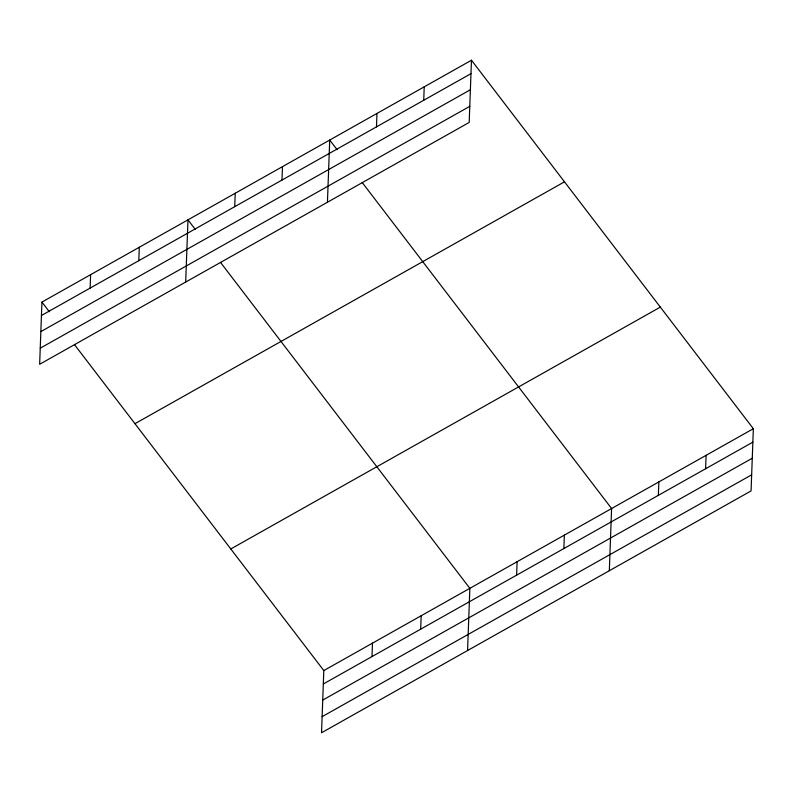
<?xml version="1.0" encoding="UTF-8"?>
<svg xmlns="http://www.w3.org/2000/svg" width="793" height="793" viewBox="0 0 793 793"><rect width="100%" height="100%" fill="white"/><g stroke="black" fill="none" stroke-linecap="round" stroke-linejoin="round"><path stroke-width="1.19" d="M41.93 302.083L39.65 364.284L469.188 122.439L471.468 60.238L41.93 302.083L49.315 311.728M90.124 288.097L90.61 274.665M138.805 260.689L139.29 247.257M185.691 282.05L187.971 219.849L195.356 229.504M234.728 206.676L235.224 193.254M281.981 180.07L282.477 166.649M327.44 202.245L329.719 140.044L337.104 149.699M74.413 344.539L323.812 670.561L321.532 732.762L751.07 490.917L753.35 428.716L471.468 60.238M376.477 126.87L376.972 113.449M371.996 656.574L372.492 643.153M423.73 100.265L424.215 86.843M420.686 629.166L421.172 615.745M467.573 650.538L469.852 588.337L220.454 262.314M516.61 575.153L517.105 561.731M563.863 548.548L564.348 535.126M609.321 570.732L611.601 508.531L362.203 182.509M658.359 495.347L658.854 481.926M705.611 468.742L706.097 455.321M41.434 315.505L470.973 73.66M40.849 331.603L470.388 89.758M40.245 348.186L469.783 106.341M134.949 423.68L564.487 181.835M230.793 548.964L660.331 307.119M323.812 670.561L753.35 428.716M323.316 683.982L752.854 442.147M322.731 700.08L752.27 458.235M322.117 716.664L751.655 474.829"/></g></svg>
